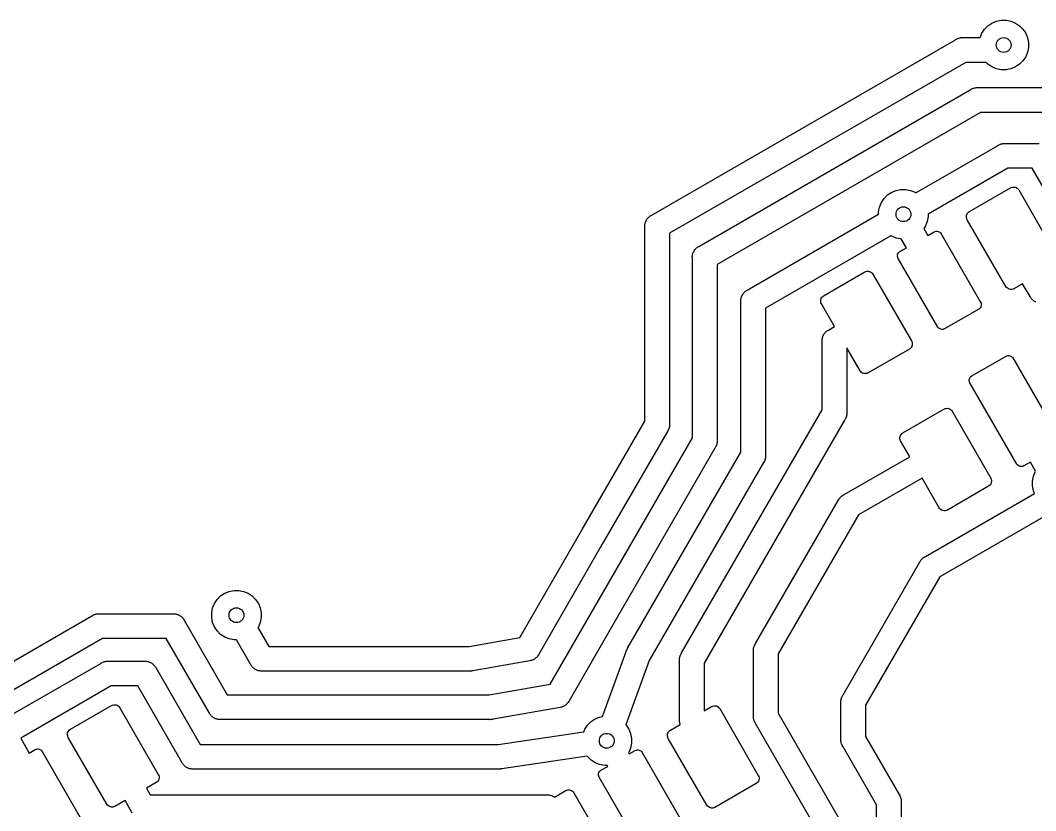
# Model space of a CAD drawing. Extents: x 3.79 to 7.56, y -4.78 to -3.57.
# Drawn here: x 5.6818 to 6.0855, y -4.2841 to -3.9697 of the extents above; entities that cross this region are included whole.
import ezdxf

# ---------------------------------------------------------------- set-up
doc = ezdxf.new("R2010")
doc.units = 0
doc.header["$MEASUREMENT"] = 0
doc.layers.add('BLACK', color=7, linetype='CONTINUOUS')

msp = doc.modelspace()

# ---------------------------------------------------------------- linework, layer by layer
at = {"layer": 'BLACK', "linetype": 'CONTINUOUS'}
for p, q in [((6.06519, -3.97325), (6.06656, -3.97188)), ((6.06656, -3.97188), (6.06817, -3.97081)), ((6.06817, -3.97081), (6.06996, -3.97006)), ((6.06996, -3.97006), (6.07187, -3.96969)), ((6.07187, -3.96969), (6.0738, -3.96969)), ((6.0738, -3.96969), (6.07571, -3.97006)), ((6.07571, -3.97006), (6.0775, -3.97081)), ((6.0775, -3.97081), (6.07911, -3.97188)), ((6.07911, -3.97188), (6.08048, -3.97325)), ((6.05403, -3.97719), (6.05417, -3.97711)), ((6.05417, -3.97711), (6.05424, -3.97708)), ((6.05424, -3.97708), (6.05453, -3.97693)), ((6.05453, -3.97693), (6.05468, -3.97688)), ((6.05468, -3.97688), (6.05483, -3.97681)), ((6.05483, -3.97681), (6.05514, -3.97674)), ((6.05514, -3.97674), (6.05545, -3.97665)), ((6.05545, -3.97665), (6.05562, -3.97663)), ((6.05562, -3.97663), (6.05577, -3.97659)), ((6.05577, -3.97659), (6.0561, -3.97658)), ((6.0561, -3.97658), (6.05618, -3.97657)), ((6.05618, -3.97657), (6.05634, -3.97657)), ((6.05634, -3.97657), (6.05674, -3.97656)), ((6.05674, -3.97656), (6.05682, -3.97657)), ((6.05682, -3.97657), (6.0634, -3.97657)), ((6.0634, -3.97657), (6.06411, -3.97487)), ((6.06411, -3.97487), (6.06519, -3.97325)), ((6.08048, -3.97325), (6.08156, -3.97487)), ((6.08156, -3.97487), (6.0823, -3.97666)), ((6.0823, -3.97666), (6.08268, -3.97856)), ((5.93265, -4.04727), (6.05361, -3.97744)), ((6.05361, -3.97744), (6.05367, -3.97738)), ((6.05367, -3.97738), (6.05403, -3.97719)), ((6.08268, -3.9805), (6.0823, -3.9824)), ((6.08268, -3.97856), (6.08268, -3.9805)), ((6.08156, -3.98419), (6.08048, -3.9858)), ((6.0823, -3.9824), (6.08156, -3.98419)), ((6.05774, -3.98642), (5.93996, -4.05442)), ((6.0658, -3.98642), (6.05774, -3.98642)), ((6.06656, -3.98717), (6.0658, -3.98642)), ((6.06817, -3.98825), (6.06656, -3.98717)), ((6.06996, -3.98899), (6.06817, -3.98825)), ((6.07187, -3.98937), (6.06996, -3.98899)), ((6.07571, -3.98899), (6.0738, -3.98937)), ((6.0775, -3.98825), (6.07571, -3.98899)), ((6.07911, -3.98717), (6.0775, -3.98825)), ((6.08048, -3.9858), (6.07911, -3.98717)), ((6.0738, -3.98937), (6.07187, -3.98937)), ((5.95155, -4.05962), (6.05943, -3.99733)), ((6.05943, -3.99733), (6.05949, -3.99728)), ((6.05949, -3.99728), (6.05985, -3.99709)), ((6.05985, -3.99709), (6.05999, -3.99701)), ((6.05999, -3.99701), (6.06006, -3.99697)), ((6.06006, -3.99697), (6.06035, -3.99682)), ((6.06035, -3.99682), (6.0605, -3.99677)), ((6.0605, -3.99677), (6.06065, -3.99671)), ((6.06065, -3.99671), (6.06097, -3.99663)), ((6.06097, -3.99663), (6.06128, -3.99654)), ((6.06128, -3.99654), (6.06144, -3.99652)), ((6.06144, -3.99652), (6.0616, -3.99649)), ((6.0616, -3.99649), (6.06192, -3.99647)), ((6.06192, -3.99647), (6.062, -3.99647)), ((6.062, -3.99647), (6.06216, -3.99647)), ((6.06216, -3.99647), (6.06256, -3.99645)), ((6.06256, -3.99645), (6.06264, -3.99647)), ((6.06264, -3.99647), (6.09343, -3.99647)), ((6.06356, -4.00631), (5.95886, -4.06676)), ((6.09067, -4.00631), (6.06356, -4.00631)), ((6.03789, -4.03828), (6.07031, -4.01956)), ((6.07031, -4.01956), (6.07038, -4.01951)), ((6.07038, -4.01951), (6.07073, -4.01932)), ((6.07073, -4.01932), (6.07087, -4.01924)), ((6.07087, -4.01924), (6.07094, -4.01921)), ((6.07094, -4.01921), (6.07123, -4.01905)), ((6.07123, -4.01905), (6.07139, -4.01901)), ((6.07139, -4.01901), (6.07153, -4.01894)), ((6.07153, -4.01894), (6.07185, -4.01887)), ((6.07185, -4.01887), (6.07216, -4.01877)), ((6.07216, -4.01877), (6.07232, -4.01876)), ((6.07232, -4.01876), (6.07248, -4.01872)), ((6.07248, -4.01872), (6.0728, -4.01871)), ((6.0728, -4.01871), (6.07288, -4.0187)), ((6.07288, -4.0187), (6.07304, -4.0187)), ((6.07304, -4.0187), (6.07345, -4.01869)), ((6.07345, -4.01869), (6.07353, -4.0187)), ((6.07353, -4.0187), (6.08693, -4.0187)), ((6.07444, -4.02854), (6.04279, -4.04682)), ((6.08417, -4.02854), (6.07444, -4.02854)), ((6.10316, -4.06145), (6.08417, -4.02854)), ((6.02828, -4.0381), (6.03008, -4.03735)), ((6.03008, -4.03735), (6.03198, -4.03698)), ((6.03198, -4.03698), (6.03392, -4.03698)), ((6.03392, -4.03698), (6.03582, -4.03735)), ((6.03582, -4.03735), (6.03761, -4.0381)), ((6.05918, -4.04577), (6.07555, -4.03632)), ((6.07555, -4.03632), (6.07597, -4.03613)), ((6.07597, -4.03613), (6.07642, -4.03602)), ((6.07642, -4.03602), (6.07689, -4.03601)), ((6.07689, -4.03601), (6.07734, -4.03608)), ((6.07734, -4.03608), (6.07778, -4.03624)), ((6.07778, -4.03624), (6.07817, -4.03649)), ((6.07817, -4.03649), (6.07851, -4.03681)), ((6.07851, -4.03681), (6.07878, -4.03718)), ((6.07878, -4.03718), (6.09413, -4.06378)), ((6.02422, -4.04216), (6.0253, -4.04054)), ((6.0253, -4.04054), (6.02667, -4.03917)), ((6.02667, -4.03917), (6.02828, -4.0381)), ((6.03761, -4.0381), (6.03789, -4.03828)), ((6.0231, -4.04585), (6.02348, -4.04395)), ((6.02348, -4.04395), (6.02422, -4.04216)), ((6.05881, -4.04604), (6.05918, -4.04577)), ((5.93038, -4.04999), (5.93047, -4.04968)), ((5.93047, -4.04968), (5.93055, -4.04954)), ((5.93055, -4.04954), (5.9306, -4.04939)), ((5.9306, -4.04939), (5.93078, -4.04911)), ((5.93078, -4.04911), (5.93093, -4.04883)), ((5.93093, -4.04883), (5.93103, -4.0487)), ((5.93103, -4.0487), (5.93112, -4.04856)), ((5.93112, -4.04856), (5.93134, -4.04833)), ((5.93134, -4.04833), (5.93154, -4.04808)), ((5.93154, -4.04808), (5.93167, -4.04798)), ((5.93167, -4.04798), (5.93178, -4.04786)), ((5.93178, -4.04786), (5.93204, -4.04767)), ((5.93204, -4.04767), (5.93229, -4.04746)), ((5.93229, -4.04746), (5.93265, -4.04727)), ((5.97084, -4.07699), (6.0231, -4.04682)), ((6.0231, -4.04682), (6.0231, -4.04585)), ((6.04241, -4.04969), (6.04167, -4.05148)), ((6.04279, -4.04779), (6.04241, -4.04969)), ((6.04279, -4.04682), (6.04279, -4.04779)), ((6.05801, -4.04766), (6.05808, -4.0472)), ((6.05802, -4.04812), (6.05801, -4.04766)), ((6.05813, -4.04857), (6.05802, -4.04812)), ((6.05808, -4.0472), (6.05825, -4.04677)), ((6.05832, -4.04899), (6.05813, -4.04857)), ((6.05825, -4.04677), (6.05849, -4.04637)), ((6.07367, -4.07559), (6.05832, -4.04899)), ((6.05849, -4.04637), (6.05881, -4.04604)), ((5.9301, -4.05125), (5.93016, -4.05093)), ((5.93012, -4.05166), (5.9301, -4.05125)), ((5.93012, -4.12909), (5.93012, -4.05166)), ((5.93016, -4.05093), (5.93019, -4.05061)), ((5.93019, -4.05061), (5.93024, -4.05045)), ((5.93024, -4.05045), (5.93026, -4.05029)), ((5.93026, -4.05029), (5.93038, -4.04999)), ((6.04167, -4.05148), (6.04101, -4.05247)), ((6.04101, -4.05247), (6.04265, -4.05531)), ((6.04265, -4.05531), (6.0452, -4.05384)), ((6.0452, -4.05384), (6.04556, -4.05368)), ((6.04556, -4.05368), (6.04593, -4.05359)), ((6.04593, -4.05359), (6.04632, -4.05358)), ((6.04632, -4.05358), (6.0467, -4.05364)), ((6.0467, -4.05364), (6.04706, -4.05378)), ((6.04706, -4.05378), (6.04739, -4.05398)), ((5.93996, -4.05442), (5.93996, -4.13001)), ((6.028, -4.05535), (5.97815, -4.08414)), ((6.02828, -4.05554), (6.028, -4.05535)), ((6.03008, -4.05628), (6.02828, -4.05554)), ((6.03198, -4.05666), (6.03008, -4.05628)), ((6.03206, -4.05666), (6.03198, -4.05666)), ((6.03412, -4.06023), (6.03206, -4.05666)), ((6.04739, -4.05398), (6.04767, -4.05424)), ((6.04767, -4.05424), (6.04789, -4.05456)), ((6.04789, -4.05456), (6.06364, -4.08183)), ((5.94937, -4.06203), (5.94944, -4.06188)), ((5.94944, -4.06188), (5.9495, -4.06173)), ((5.9495, -4.06173), (5.94967, -4.06146)), ((5.94967, -4.06146), (5.94983, -4.06117)), ((5.94983, -4.06117), (5.94993, -4.06105)), ((5.94993, -4.06105), (5.95001, -4.06091)), ((5.95001, -4.06091), (5.95024, -4.06067)), ((5.95024, -4.06067), (5.95044, -4.06042)), ((5.95044, -4.06042), (5.95057, -4.06032)), ((5.95057, -4.06032), (5.95068, -4.0602)), ((5.95068, -4.0602), (5.95094, -4.06001)), ((5.95094, -4.06001), (5.95119, -4.05981)), ((5.95119, -4.05981), (5.95155, -4.05962)), ((6.03099, -4.06222), (6.03125, -4.06194)), ((6.03125, -4.06194), (6.03157, -4.06171)), ((6.03157, -4.06171), (6.03412, -4.06023)), ((5.949, -4.06359), (5.94906, -4.06327)), ((5.94902, -4.064), (5.949, -4.06359)), ((5.94902, -4.13573), (5.94902, -4.064)), ((5.94906, -4.06327), (5.94909, -4.06295)), ((5.94909, -4.06295), (5.94913, -4.0628)), ((5.94913, -4.0628), (5.94916, -4.06264)), ((5.94916, -4.06264), (5.94927, -4.06234)), ((5.94927, -4.06234), (5.94937, -4.06203)), ((6.03059, -4.06329), (6.03065, -4.06291)), ((6.0306, -4.06367), (6.03059, -4.06329)), ((6.03069, -4.06405), (6.0306, -4.06367)), ((6.03065, -4.06291), (6.03079, -4.06255)), ((6.03085, -4.0644), (6.03069, -4.06405)), ((6.03079, -4.06255), (6.03099, -4.06222)), ((6.04659, -4.09168), (6.03085, -4.0644)), ((5.95886, -4.06676), (5.95886, -4.13664)), ((6.00122, -4.07923), (6.01759, -4.06978)), ((6.01759, -4.06978), (6.01801, -4.06959)), ((6.01801, -4.06959), (6.01846, -4.06949)), ((6.01846, -4.06949), (6.01892, -4.06947)), ((6.01892, -4.06947), (6.01938, -4.06955)), ((6.01938, -4.06955), (6.01981, -4.06971)), ((6.01981, -4.06971), (6.02021, -4.06995)), ((6.02021, -4.06995), (6.02054, -4.07027)), ((6.02054, -4.07027), (6.02081, -4.07065)), ((6.02081, -4.07065), (6.03617, -4.09724)), ((5.96931, -4.07829), (5.96953, -4.07805)), ((5.96953, -4.07805), (5.96973, -4.0778)), ((5.96973, -4.0778), (5.96986, -4.0777)), ((5.96986, -4.0777), (5.96997, -4.07758)), ((5.96997, -4.07758), (5.97023, -4.07739)), ((5.97023, -4.07739), (5.97048, -4.07718)), ((5.97048, -4.07718), (5.97084, -4.07699)), ((6.07394, -4.07596), (6.07367, -4.07559)), ((6.07428, -4.07628), (6.07394, -4.07596)), ((6.07467, -4.07653), (6.07428, -4.07628)), ((6.07511, -4.07669), (6.07467, -4.07653)), ((6.07557, -4.07676), (6.07511, -4.07669)), ((6.07603, -4.07675), (6.07557, -4.07676)), ((6.07648, -4.07664), (6.07603, -4.07675)), ((6.0769, -4.07645), (6.07648, -4.07664)), ((6.08033, -4.07447), (6.0769, -4.07645)), ((6.08329, -4.07961), (6.08033, -4.07447)), ((5.96829, -4.08097), (5.96835, -4.08065)), ((5.96831, -4.08138), (5.96829, -4.08097)), ((5.96831, -4.14149), (5.96831, -4.08138)), ((5.96835, -4.08065), (5.96838, -4.08033)), ((5.96838, -4.08033), (5.96843, -4.08018)), ((5.96843, -4.08018), (5.96845, -4.08002)), ((5.96845, -4.08002), (5.96857, -4.07971)), ((5.96857, -4.07971), (5.96866, -4.0794)), ((5.96866, -4.0794), (5.96874, -4.07926)), ((5.96874, -4.07926), (5.96879, -4.07911)), ((5.96879, -4.07911), (5.96896, -4.07883)), ((5.96896, -4.07883), (5.96912, -4.07855)), ((5.96912, -4.07855), (5.96922, -4.07842)), ((5.96922, -4.07842), (5.96931, -4.07829)), ((6.00005, -4.08112), (6.00012, -4.08067)), ((6.00006, -4.08159), (6.00005, -4.08112)), ((6.00017, -4.08204), (6.00006, -4.08159)), ((6.00012, -4.08067), (6.00028, -4.08023)), ((6.00036, -4.08246), (6.00017, -4.08204)), ((6.00028, -4.08023), (6.00053, -4.07984)), ((6.00053, -4.07984), (6.00085, -4.0795)), ((6.00085, -4.0795), (6.00122, -4.07923)), ((6.06364, -4.08183), (6.0638, -4.08219)), ((6.08348, -4.07996), (6.08329, -4.07961)), ((6.08369, -4.08021), (6.08348, -4.07996)), ((6.08388, -4.08047), (6.08369, -4.08021)), ((6.084, -4.08059), (6.08388, -4.08047)), ((6.0841, -4.08071), (6.084, -4.08059)), ((6.08435, -4.08092), (6.0841, -4.08071)), ((6.08459, -4.08114), (6.08435, -4.08092)), ((6.08472, -4.08122), (6.08459, -4.08114)), ((6.08485, -4.08133), (6.08472, -4.08122)), ((6.08513, -4.08148), (6.08485, -4.08133)), ((6.08541, -4.08165), (6.08513, -4.08148)), ((6.08556, -4.08171), (6.08541, -4.08165)), ((5.97815, -4.08414), (5.97815, -4.14241)), ((6.00556, -4.09147), (6.00036, -4.08246)), ((6.06292, -4.08452), (6.04928, -4.0924)), ((6.06324, -4.0843), (6.06292, -4.08452)), ((6.0635, -4.08402), (6.06324, -4.0843)), ((6.0637, -4.08369), (6.0635, -4.08402)), ((6.06384, -4.08333), (6.0637, -4.08369)), ((6.0638, -4.08219), (6.06389, -4.08256)), ((6.0639, -4.08295), (6.06384, -4.08333)), ((6.06389, -4.08256), (6.0639, -4.08295)), ((6.0015, -4.09431), (6.00159, -4.09417)), ((6.00159, -4.09417), (6.00181, -4.09394)), ((6.00181, -4.09394), (6.00202, -4.09369)), ((6.00202, -4.09369), (6.00214, -4.09358)), ((6.00214, -4.09358), (6.00225, -4.09347)), ((6.00225, -4.09347), (6.00251, -4.09328)), ((6.00251, -4.09328), (6.00276, -4.09307)), ((6.00276, -4.09307), (6.00312, -4.09288)), ((6.00312, -4.09288), (6.00556, -4.09147)), ((6.04682, -4.09199), (6.04659, -4.09168)), ((6.0471, -4.09225), (6.04682, -4.09199)), ((6.04743, -4.09246), (6.0471, -4.09225)), ((6.04779, -4.09259), (6.04743, -4.09246)), ((6.04817, -4.09266), (6.04779, -4.09259)), ((6.04856, -4.09264), (6.04817, -4.09266)), ((6.04893, -4.09256), (6.04856, -4.09264)), ((6.04928, -4.0924), (6.04893, -4.09256)), ((6.00058, -4.09686), (6.00063, -4.09654)), ((6.00059, -4.09726), (6.00058, -4.09686)), ((6.00059, -4.12458), (6.00059, -4.09726)), ((6.00063, -4.09654), (6.00066, -4.09622)), ((6.00066, -4.09622), (6.00071, -4.09606)), ((6.00071, -4.09606), (6.00074, -4.0959)), ((6.00074, -4.0959), (6.00085, -4.0956)), ((6.00085, -4.0956), (6.00094, -4.09529)), ((6.00094, -4.09529), (6.00102, -4.09515)), ((6.00102, -4.09515), (6.00108, -4.095)), ((6.00108, -4.095), (6.00125, -4.09472)), ((6.00125, -4.09472), (6.0014, -4.09444)), ((6.0014, -4.09444), (6.0015, -4.09431)), ((6.03617, -4.09724), (6.03636, -4.09766)), ((6.03636, -4.09766), (6.03646, -4.09811)), ((6.03646, -4.09811), (6.03648, -4.09858)), ((6.01048, -4.1), (6.01043, -4.10002)), ((6.01043, -4.10002), (6.01043, -4.12549)), ((6.01571, -4.10905), (6.01048, -4.1)), ((6.0353, -4.10047), (6.01894, -4.10992)), ((6.03568, -4.1002), (6.0353, -4.10047)), ((6.036, -4.09986), (6.03568, -4.1002)), ((6.03624, -4.09947), (6.036, -4.09986)), ((6.0364, -4.09903), (6.03624, -4.09947)), ((6.03648, -4.09858), (6.0364, -4.09903)), ((6.06011, -4.11115), (6.07375, -4.10328)), ((6.07375, -4.10328), (6.0741, -4.10312)), ((6.0741, -4.10312), (6.07448, -4.10303)), ((6.07448, -4.10303), (6.07486, -4.10302)), ((6.07486, -4.10302), (6.07524, -4.10308)), ((6.07524, -4.10308), (6.0756, -4.10322)), ((6.0756, -4.10322), (6.07593, -4.10342)), ((6.07593, -4.10342), (6.07621, -4.10368)), ((6.07621, -4.10368), (6.07644, -4.104)), ((6.07644, -4.104), (6.09514, -4.13639)), ((6.01598, -4.10943), (6.01571, -4.10905)), ((6.01632, -4.10975), (6.01598, -4.10943)), ((6.01671, -4.10999), (6.01632, -4.10975)), ((6.01715, -4.11015), (6.01671, -4.10999)), ((6.0176, -4.11023), (6.01715, -4.11015)), ((6.01807, -4.11021), (6.0176, -4.11023)), ((6.01852, -4.11011), (6.01807, -4.11021)), ((6.01894, -4.10992), (6.01852, -4.11011)), ((6.05913, -4.11273), (6.05919, -4.11235)), ((6.05914, -4.11311), (6.05913, -4.11273)), ((6.05923, -4.11349), (6.05914, -4.11311)), ((6.05919, -4.11235), (6.05933, -4.11198)), ((6.05939, -4.11384), (6.05923, -4.11349)), ((6.05933, -4.11198), (6.05953, -4.11166)), ((6.07809, -4.14623), (6.05939, -4.11384)), ((6.05953, -4.11166), (6.0598, -4.11137)), ((6.0598, -4.11137), (6.06011, -4.11115)), ((5.94476, -4.22128), (6.00059, -4.12458)), ((6.01041, -4.12654), (6.01038, -4.1267)), ((6.01043, -4.12622), (6.01041, -4.12654)), ((6.01043, -4.12549), (6.01045, -4.12557)), ((6.01045, -4.12557), (6.01043, -4.12598)), ((6.01043, -4.12598), (6.01043, -4.12614)), ((6.01043, -4.12614), (6.01043, -4.12622)), ((6.03272, -4.13378), (6.04908, -4.12433)), ((6.04908, -4.12433), (6.04951, -4.12414)), ((6.04951, -4.12414), (6.04996, -4.12404)), ((6.04996, -4.12404), (6.05042, -4.12402)), ((6.05042, -4.12402), (6.05088, -4.1241)), ((6.05088, -4.1241), (6.05131, -4.12426)), ((6.05131, -4.12426), (6.0517, -4.12451)), ((6.0517, -4.12451), (6.05204, -4.12482)), ((6.05204, -4.12482), (6.05231, -4.1252)), ((6.05231, -4.1252), (6.06766, -4.15179)), ((5.90521, -4.17223), (5.93012, -4.12909)), ((5.93996, -4.13001), (5.93997, -4.13009)), ((5.93997, -4.13009), (5.93996, -4.13049)), ((5.93996, -4.13049), (5.93996, -4.13065)), ((6.00957, -4.12871), (5.95374, -4.22541)), ((6.00962, -4.12865), (6.00957, -4.12871)), ((6.00981, -4.12829), (6.00962, -4.12865)), ((6.00989, -4.12815), (6.00981, -4.12829)), ((6.00993, -4.12808), (6.00989, -4.12815)), ((6.01008, -4.12779), (6.00993, -4.12808)), ((6.01013, -4.12764), (6.01008, -4.12779)), ((6.01019, -4.12749), (6.01013, -4.12764)), ((6.01027, -4.12717), (6.01019, -4.12749)), ((6.01036, -4.12686), (6.01027, -4.12717)), ((6.01038, -4.1267), (6.01036, -4.12686)), ((5.9391, -4.13322), (5.91374, -4.17715)), ((5.93915, -4.13316), (5.9391, -4.13322)), ((5.93934, -4.1328), (5.93915, -4.13316)), ((5.93942, -4.13266), (5.93934, -4.1328)), ((5.93946, -4.13259), (5.93942, -4.13266)), ((5.93961, -4.1323), (5.93946, -4.13259)), ((5.93966, -4.13215), (5.93961, -4.1323)), ((5.93972, -4.132), (5.93966, -4.13215)), ((5.9398, -4.13168), (5.93972, -4.132)), ((5.93989, -4.13137), (5.9398, -4.13168)), ((5.93991, -4.13121), (5.93989, -4.13137)), ((5.93994, -4.13105), (5.93991, -4.13121)), ((5.93995, -4.13073), (5.93994, -4.13105)), ((5.93996, -4.13065), (5.93995, -4.13073)), ((6.03178, -4.13478), (6.03202, -4.13439)), ((6.03202, -4.13439), (6.03234, -4.13405)), ((6.03234, -4.13405), (6.03272, -4.13378)), ((5.90531, -4.21143), (5.94902, -4.13573)), ((5.95862, -4.13864), (5.95855, -4.13879)), ((5.95869, -4.13832), (5.95862, -4.13864)), ((5.95879, -4.13801), (5.95869, -4.13832)), ((5.9588, -4.13785), (5.95879, -4.13801)), ((5.95884, -4.13769), (5.9588, -4.13785)), ((5.95885, -4.13737), (5.95884, -4.13769)), ((5.95886, -4.13729), (5.95885, -4.13737)), ((5.95886, -4.13664), (5.95887, -4.13672)), ((5.95887, -4.13672), (5.95886, -4.13713)), ((5.95886, -4.13713), (5.95886, -4.13729)), ((6.03154, -4.13568), (6.03162, -4.13522)), ((6.03156, -4.13614), (6.03154, -4.13568)), ((6.03166, -4.13659), (6.03156, -4.13614)), ((6.03162, -4.13522), (6.03178, -4.13478)), ((6.03185, -4.13701), (6.03166, -4.13659)), ((6.03547, -4.14327), (6.03185, -4.13701)), ((5.958, -4.13986), (5.91379, -4.21642)), ((5.92328, -4.21948), (5.96831, -4.14149)), ((5.95805, -4.1398), (5.958, -4.13986)), ((5.95824, -4.13944), (5.95805, -4.1398)), ((5.95832, -4.1393), (5.95824, -4.13944)), ((5.95835, -4.13923), (5.95832, -4.1393)), ((5.95851, -4.13894), (5.95835, -4.13923)), ((5.95855, -4.13879), (5.95851, -4.13894)), ((5.97815, -4.14241), (5.97816, -4.14249)), ((5.97816, -4.14249), (5.97815, -4.14289)), ((5.97729, -4.14562), (5.93187, -4.22428)), ((5.97734, -4.14556), (5.97729, -4.14562)), ((5.97753, -4.1452), (5.97734, -4.14556)), ((5.97761, -4.14506), (5.97753, -4.1452)), ((5.97764, -4.14499), (5.97761, -4.14506)), ((5.9778, -4.1447), (5.97764, -4.14499)), ((5.97784, -4.14455), (5.9778, -4.1447)), ((5.97791, -4.1444), (5.97784, -4.14455)), ((5.97798, -4.14409), (5.97791, -4.1444)), ((5.97808, -4.14378), (5.97798, -4.14409)), ((5.97809, -4.14362), (5.97808, -4.14378)), ((5.97813, -4.14346), (5.97809, -4.14362)), ((5.97814, -4.14313), (5.97813, -4.14346)), ((5.97815, -4.14305), (5.97814, -4.14313)), ((5.97815, -4.14289), (5.97815, -4.14305)), ((6.00934, -4.15836), (6.03547, -4.14327)), ((6.07832, -4.14654), (6.07809, -4.14623)), ((6.0786, -4.14681), (6.07832, -4.14654)), ((6.08342, -4.14542), (6.08078, -4.14695)), ((6.08553, -4.14903), (6.08342, -4.14542)), ((6.07892, -4.14701), (6.0786, -4.14681)), ((6.07929, -4.14715), (6.07892, -4.14701)), ((6.07967, -4.14721), (6.07929, -4.14715)), ((6.08005, -4.1472), (6.07967, -4.14721)), ((6.08043, -4.14711), (6.08005, -4.1472)), ((6.08078, -4.14695), (6.08043, -4.14711)), ((6.08463, -4.15107), (6.08537, -4.14927)), ((6.08537, -4.14927), (6.08553, -4.14903)), ((6.04039, -4.1518), (6.01506, -4.16642)), ((6.04721, -4.16361), (6.04039, -4.1518)), ((6.06718, -4.15475), (6.0668, -4.15502)), ((6.06749, -4.15441), (6.06718, -4.15475)), ((6.06774, -4.15402), (6.06749, -4.15441)), ((6.06766, -4.15179), (6.06786, -4.15222)), ((6.0679, -4.15359), (6.06774, -4.15402)), ((6.06786, -4.15222), (6.06796, -4.15267)), ((6.06798, -4.15313), (6.0679, -4.15359)), ((6.06796, -4.15267), (6.06798, -4.15313)), ((6.08425, -4.15297), (6.08463, -4.15107)), ((6.08425, -4.15491), (6.08425, -4.15297)), ((6.00844, -4.1589), (6.00872, -4.15873)), ((6.00872, -4.15873), (6.00878, -4.15868)), ((6.00878, -4.15868), (6.00892, -4.1586)), ((6.00892, -4.1586), (6.00927, -4.15839)), ((6.00927, -4.15839), (6.00934, -4.15836)), ((6.04171, -4.18296), (6.08509, -4.15791)), ((6.0668, -4.15502), (6.05043, -4.16447)), ((6.08463, -4.15681), (6.08425, -4.15491)), ((6.08509, -4.15791), (6.08463, -4.15681)), ((5.97417, -4.21755), (6.00699, -4.16071)), ((6.00699, -4.16071), (6.00702, -4.16063)), ((6.00702, -4.16063), (6.00723, -4.16029)), ((6.00723, -4.16029), (6.00731, -4.16015)), ((6.00731, -4.16015), (6.00736, -4.16009)), ((6.00736, -4.16009), (6.00753, -4.15981)), ((6.00753, -4.15981), (6.00764, -4.15969)), ((6.00764, -4.15969), (6.00773, -4.15956)), ((6.00773, -4.15956), (6.00797, -4.15934)), ((6.00797, -4.15934), (6.00819, -4.1591)), ((6.00819, -4.1591), (6.00832, -4.15901)), ((6.00832, -4.15901), (6.00844, -4.1589)), ((6.01506, -4.16642), (5.98315, -4.22168)), ((6.04748, -4.16398), (6.04721, -4.16361)), ((6.08948, -4.16674), (6.04742, -4.19102)), ((6.04782, -4.1643), (6.04748, -4.16398)), ((6.04821, -4.16454), (6.04782, -4.1643)), ((6.04864, -4.16471), (6.04821, -4.16454)), ((6.0491, -4.16478), (6.04864, -4.16471)), ((6.04956, -4.16477), (6.0491, -4.16478)), ((6.05001, -4.16466), (6.04956, -4.16477)), ((6.05043, -4.16447), (6.05001, -4.16466)), ((5.88044, -4.21513), (5.90521, -4.17223)), ((5.90521, -4.17223), (5.90521, -4.17223)), ((5.91374, -4.17715), (5.88783, -4.22202)), ((5.91374, -4.17715), (5.91374, -4.17715)), ((6.04129, -4.1832), (6.04163, -4.18299)), ((6.04163, -4.18299), (6.04171, -4.18296)), ((6.00894, -4.23799), (6.03936, -4.18531)), ((6.03936, -4.18531), (6.03939, -4.18523)), ((6.03939, -4.18523), (6.0396, -4.18489)), ((6.0396, -4.18489), (6.03968, -4.18475)), ((6.03968, -4.18475), (6.03973, -4.18469)), ((6.03973, -4.18469), (6.0399, -4.18441)), ((6.0399, -4.18441), (6.04001, -4.18429)), ((6.04001, -4.18429), (6.0401, -4.18416)), ((6.0401, -4.18416), (6.04034, -4.18394)), ((6.04034, -4.18394), (6.04056, -4.1837)), ((6.04056, -4.1837), (6.04069, -4.18361)), ((6.04069, -4.18361), (6.04081, -4.1835)), ((6.04081, -4.1835), (6.04109, -4.18333)), ((6.04109, -4.18333), (6.04115, -4.18328)), ((6.04115, -4.18328), (6.04129, -4.1832)), ((6.04742, -4.19102), (6.01793, -4.24212)), ((5.76007, -4.20002), (5.76144, -4.19865)), ((5.76144, -4.19865), (5.76305, -4.19758)), ((5.76305, -4.19758), (5.76485, -4.19683)), ((5.76485, -4.19683), (5.76675, -4.19646)), ((5.76675, -4.19646), (5.76869, -4.19646)), ((5.76869, -4.19646), (5.77059, -4.19683)), ((5.77059, -4.19683), (5.77238, -4.19758)), ((5.77238, -4.19758), (5.77399, -4.19865)), ((5.77399, -4.19865), (5.77536, -4.20002)), ((5.75825, -4.20343), (5.75899, -4.20164)), ((5.75899, -4.20164), (5.76007, -4.20002)), ((5.77536, -4.20002), (5.77644, -4.20164)), ((5.77644, -4.20164), (5.77718, -4.20343)), ((5.59525, -4.27298), (5.71027, -4.20657)), ((5.71027, -4.20657), (5.71033, -4.20652)), ((5.71033, -4.20652), (5.71069, -4.20633)), ((5.71069, -4.20633), (5.71083, -4.20625)), ((5.71083, -4.20625), (5.7109, -4.20621)), ((5.7109, -4.20621), (5.71118, -4.20606)), ((5.71118, -4.20606), (5.71134, -4.20601)), ((5.71134, -4.20601), (5.71149, -4.20595)), ((5.71149, -4.20595), (5.7118, -4.20587)), ((5.7118, -4.20587), (5.71211, -4.20578)), ((5.71211, -4.20578), (5.71227, -4.20576)), ((5.71227, -4.20576), (5.71243, -4.20573)), ((5.71243, -4.20573), (5.71275, -4.20572)), ((5.71275, -4.20572), (5.71284, -4.20571)), ((5.71284, -4.20571), (5.713, -4.20571)), ((5.713, -4.20571), (5.7134, -4.2057)), ((5.7134, -4.2057), (5.71348, -4.20571)), ((5.71348, -4.20571), (5.74253, -4.20571)), ((5.74253, -4.20571), (5.74294, -4.2057)), ((5.74294, -4.2057), (5.74325, -4.20575)), ((5.74325, -4.20575), (5.74358, -4.20578)), ((5.74358, -4.20578), (5.74373, -4.20583)), ((5.74373, -4.20583), (5.74389, -4.20585)), ((5.74389, -4.20585), (5.74419, -4.20597)), ((5.74419, -4.20597), (5.7445, -4.20606)), ((5.7445, -4.20606), (5.74465, -4.20614)), ((5.74465, -4.20614), (5.7448, -4.20619)), ((5.7448, -4.20619), (5.74507, -4.20637)), ((5.74507, -4.20637), (5.74536, -4.20652)), ((5.74536, -4.20652), (5.74548, -4.20662)), ((5.74548, -4.20662), (5.74562, -4.20671)), ((5.74562, -4.20671), (5.74586, -4.20693)), ((5.74586, -4.20693), (5.74611, -4.20713)), ((5.74611, -4.20713), (5.74621, -4.20726)), ((5.74621, -4.20726), (5.74633, -4.20737)), ((5.75787, -4.20533), (5.75825, -4.20343)), ((5.75787, -4.20727), (5.75787, -4.20533)), ((5.75825, -4.20917), (5.75787, -4.20727)), ((5.77718, -4.20343), (5.77756, -4.20533)), ((5.77756, -4.20727), (5.77718, -4.20917)), ((5.77756, -4.20533), (5.77756, -4.20727)), ((5.74633, -4.20737), (5.74652, -4.20763)), ((5.74652, -4.20763), (5.74672, -4.20788)), ((5.74672, -4.20788), (5.74691, -4.20824)), ((5.74691, -4.20824), (5.76409, -4.23799)), ((5.75899, -4.21096), (5.75825, -4.20917)), ((5.76007, -4.21257), (5.75899, -4.21096)), ((5.77644, -4.21096), (5.77625, -4.21124)), ((5.77625, -4.21124), (5.78056, -4.2187)), ((5.77718, -4.20917), (5.77644, -4.21096)), ((5.76144, -4.21394), (5.76007, -4.21257)), ((5.76305, -4.21502), (5.76144, -4.21394)), ((5.76485, -4.21576), (5.76305, -4.21502)), ((5.8602, -4.2187), (5.88044, -4.21513)), ((5.89244, -4.23372), (5.90531, -4.21143)), ((5.90531, -4.21143), (5.90531, -4.21143)), ((5.7144, -4.21555), (5.60256, -4.28012)), ((5.73977, -4.21555), (5.7144, -4.21555)), ((5.75695, -4.24531), (5.73977, -4.21555)), ((5.76675, -4.21614), (5.76485, -4.21576)), ((5.76772, -4.21614), (5.76675, -4.21614)), ((5.77342, -4.22601), (5.76772, -4.21614)), ((5.78056, -4.2187), (5.8602, -4.2187)), ((5.91379, -4.21642), (5.89983, -4.2406)), ((5.97337, -4.21956), (5.97338, -4.21939)), ((5.97338, -4.21939), (5.97348, -4.21908)), ((5.97348, -4.21908), (5.97355, -4.21877)), ((5.97355, -4.21877), (5.97362, -4.21862)), ((5.97362, -4.21862), (5.97366, -4.21847)), ((5.97366, -4.21847), (5.97382, -4.21818)), ((5.97382, -4.21818), (5.97385, -4.21811)), ((5.97385, -4.21811), (5.97393, -4.21797)), ((5.97393, -4.21797), (5.97412, -4.21761)), ((5.97412, -4.21761), (5.97417, -4.21755)), ((5.88676, -4.22332), (5.88657, -4.2235)), ((5.88698, -4.22315), (5.88676, -4.22332)), ((5.88712, -4.22299), (5.88698, -4.22315)), ((5.88727, -4.22284), (5.88712, -4.22299)), ((5.88743, -4.22262), (5.88727, -4.22284)), ((5.88761, -4.22242), (5.88743, -4.22262)), ((5.88783, -4.22202), (5.88761, -4.22242)), ((5.91329, -4.24658), (5.92267, -4.22079)), ((5.92267, -4.22079), (5.92271, -4.2206)), ((5.92271, -4.2206), (5.92284, -4.22033)), ((5.92284, -4.22033), (5.92286, -4.22028)), ((5.92286, -4.22028), (5.92294, -4.22011)), ((5.92294, -4.22011), (5.92301, -4.21994)), ((5.92301, -4.21994), (5.92304, -4.2199)), ((5.92304, -4.2199), (5.92317, -4.21963)), ((5.92317, -4.21963), (5.92328, -4.21948)), ((5.94391, -4.22377), (5.94392, -4.22345)), ((5.94392, -4.22345), (5.94395, -4.22329)), ((5.94395, -4.22329), (5.94397, -4.22313)), ((5.94397, -4.22313), (5.94406, -4.22282)), ((5.94406, -4.22282), (5.94414, -4.2225)), ((5.94414, -4.2225), (5.9442, -4.22236)), ((5.9442, -4.22236), (5.94425, -4.2222)), ((5.94425, -4.2222), (5.9444, -4.22192)), ((5.9444, -4.22192), (5.94444, -4.22184)), ((5.94444, -4.22184), (5.94452, -4.2217)), ((5.94452, -4.2217), (5.94471, -4.22135)), ((5.94471, -4.22135), (5.94476, -4.22128)), ((5.9733, -4.22068), (5.97331, -4.22028)), ((5.97331, -4.22076), (5.9733, -4.22068)), ((5.97331, -4.22012), (5.97332, -4.22004)), ((5.97331, -4.22028), (5.97331, -4.22012)), ((5.97331, -4.24616), (5.97331, -4.22076)), ((5.97332, -4.22004), (5.97333, -4.21971)), ((5.97333, -4.21971), (5.97337, -4.21956)), ((5.98315, -4.22168), (5.98315, -4.24524)), ((5.67408, -4.24836), (5.71373, -4.22547)), ((5.71373, -4.22547), (5.71379, -4.22542)), ((5.71379, -4.22542), (5.71414, -4.22523)), ((5.71414, -4.22523), (5.71428, -4.22514)), ((5.71428, -4.22514), (5.71436, -4.22511)), ((5.71436, -4.22511), (5.71464, -4.22496)), ((5.71464, -4.22496), (5.7148, -4.22491)), ((5.7148, -4.22491), (5.71495, -4.22484)), ((5.71495, -4.22484), (5.71526, -4.22477)), ((5.71526, -4.22477), (5.71557, -4.22468)), ((5.71557, -4.22468), (5.71573, -4.22466)), ((5.71573, -4.22466), (5.71589, -4.22462)), ((5.71589, -4.22462), (5.71621, -4.22461)), ((5.71621, -4.22461), (5.71629, -4.22461)), ((5.71629, -4.22461), (5.71646, -4.22461)), ((5.71646, -4.22461), (5.71686, -4.22459)), ((5.71686, -4.22459), (5.71694, -4.22461)), ((5.71694, -4.22461), (5.73122, -4.22461)), ((5.73122, -4.22461), (5.73162, -4.22459)), ((5.73162, -4.22459), (5.73194, -4.22465)), ((5.73194, -4.22465), (5.73226, -4.22468)), ((5.73226, -4.22468), (5.73242, -4.22472)), ((5.73242, -4.22472), (5.73258, -4.22475)), ((5.73258, -4.22475), (5.73288, -4.22486)), ((5.73288, -4.22486), (5.73319, -4.22496)), ((5.73319, -4.22496), (5.73334, -4.22504)), ((5.73334, -4.22504), (5.73349, -4.22509)), ((5.73349, -4.22509), (5.73376, -4.22526)), ((5.73376, -4.22526), (5.73405, -4.22542)), ((5.73405, -4.22542), (5.73417, -4.22552)), ((5.73417, -4.22552), (5.73431, -4.2256)), ((5.73431, -4.2256), (5.73455, -4.22583)), ((5.73455, -4.22583), (5.7348, -4.22603)), ((5.7348, -4.22603), (5.7349, -4.22616)), ((5.7349, -4.22616), (5.73502, -4.22627)), ((5.73502, -4.22627), (5.73521, -4.22653)), ((5.73521, -4.22653), (5.73541, -4.22678)), ((5.73541, -4.22678), (5.7356, -4.22714)), ((5.7356, -4.22714), (5.75324, -4.25768)), ((5.77361, -4.22637), (5.77342, -4.22601)), ((5.77381, -4.22662), (5.77361, -4.22637)), ((5.774, -4.22688), (5.77381, -4.22662)), ((5.77412, -4.22699), (5.774, -4.22688)), ((5.77422, -4.22712), (5.77412, -4.22699)), ((5.77447, -4.22732), (5.77422, -4.22712)), ((5.77471, -4.22755), (5.77447, -4.22732)), ((5.88439, -4.22443), (5.86178, -4.22842)), ((5.88484, -4.22436), (5.88439, -4.22443)), ((5.88509, -4.22426), (5.88484, -4.22436)), ((5.88535, -4.22419), (5.88509, -4.22426)), ((5.88554, -4.22409), (5.88535, -4.22419)), ((5.88574, -4.22401), (5.88554, -4.22409)), ((5.88597, -4.22387), (5.88574, -4.22401)), ((5.88621, -4.22375), (5.88597, -4.22387)), ((5.88638, -4.22362), (5.88621, -4.22375)), ((5.88657, -4.2235), (5.88638, -4.22362)), ((5.93187, -4.22428), (5.92254, -4.24991)), ((5.94388, -4.22442), (5.9439, -4.22401)), ((5.9439, -4.2245), (5.94388, -4.22442)), ((5.9439, -4.22385), (5.94391, -4.22377)), ((5.9439, -4.22401), (5.9439, -4.22385)), ((5.9439, -4.24754), (5.9439, -4.2245)), ((5.95374, -4.22541), (5.95374, -4.2443)), ((5.77485, -4.22763), (5.77471, -4.22755)), ((5.77497, -4.22773), (5.77485, -4.22763)), ((5.77526, -4.22789), (5.77497, -4.22773)), ((5.77553, -4.22806), (5.77526, -4.22789)), ((5.77568, -4.22811), (5.77553, -4.22806)), ((5.77583, -4.22819), (5.77568, -4.22811)), ((5.77614, -4.22828), (5.77583, -4.22819)), ((5.77644, -4.2284), (5.77614, -4.22828)), ((5.7766, -4.22842), (5.77644, -4.2284)), ((5.77675, -4.22847), (5.7766, -4.22842)), ((5.77708, -4.2285), (5.77675, -4.22847)), ((5.77739, -4.22856), (5.77708, -4.2285)), ((5.7778, -4.22854), (5.77739, -4.22856)), ((5.86033, -4.22854), (5.7778, -4.22854)), ((5.86052, -4.22857), (5.86033, -4.22854)), ((5.86082, -4.22854), (5.86052, -4.22857)), ((5.86087, -4.22854), (5.86082, -4.22854)), ((5.86106, -4.22852), (5.86087, -4.22854)), ((5.86125, -4.22851), (5.86106, -4.22852)), ((5.8613, -4.2285), (5.86125, -4.22851)), ((5.86159, -4.22847), (5.8613, -4.2285)), ((5.86178, -4.22842), (5.86159, -4.22847)), ((5.71785, -4.23445), (5.68198, -4.25516)), ((5.72846, -4.23445), (5.71785, -4.23445)), ((5.74609, -4.26499), (5.72846, -4.23445)), ((5.86819, -4.23799), (5.89244, -4.23372)), ((5.76409, -4.23799), (5.86819, -4.23799)), ((6.00815, -4.23983), (6.00825, -4.23952)), ((6.00825, -4.23952), (6.00832, -4.23921)), ((6.00832, -4.23921), (6.00839, -4.23906)), ((6.00839, -4.23906), (6.00844, -4.2389)), ((6.00844, -4.2389), (6.00859, -4.23862)), ((6.00859, -4.23862), (6.00862, -4.23855)), ((6.00862, -4.23855), (6.0087, -4.23841)), ((6.0087, -4.23841), (6.00889, -4.23805)), ((6.00889, -4.23805), (6.00894, -4.23799)), ((5.7017, -4.25167), (5.71807, -4.24222)), ((5.71807, -4.24222), (5.71849, -4.24203)), ((5.71849, -4.24203), (5.71894, -4.24193)), ((5.71894, -4.24193), (5.71941, -4.24191)), ((5.71941, -4.24191), (5.71986, -4.24199)), ((5.71986, -4.24199), (5.7203, -4.24215)), ((5.7203, -4.24215), (5.72069, -4.24239)), ((5.72069, -4.24239), (5.72103, -4.24271)), ((5.72103, -4.24271), (5.7213, -4.24309)), ((5.7213, -4.24309), (5.73665, -4.26968)), ((5.89639, -4.24301), (5.86976, -4.24771)), ((5.89684, -4.24294), (5.89639, -4.24301)), ((5.89709, -4.24284), (5.89684, -4.24294)), ((5.89735, -4.24277), (5.89709, -4.24284)), ((5.89754, -4.24267), (5.89735, -4.24277)), ((5.89775, -4.2426), (5.89754, -4.24267)), ((5.89797, -4.24246), (5.89775, -4.2426)), ((5.89822, -4.24233), (5.89797, -4.24246)), ((5.89839, -4.2422), (5.89822, -4.24233)), ((5.89857, -4.24209), (5.89839, -4.2422)), ((5.89877, -4.2419), (5.89857, -4.24209)), ((5.89898, -4.24174), (5.89877, -4.2419)), ((5.89912, -4.24157), (5.89898, -4.24174)), ((5.89928, -4.24142), (5.89912, -4.24157)), ((5.89943, -4.2412), (5.89928, -4.24142)), ((5.89961, -4.241), (5.89943, -4.2412)), ((5.89983, -4.2406), (5.89961, -4.241)), ((5.95374, -4.2443), (5.95665, -4.24262)), ((5.95665, -4.24262), (5.95707, -4.24243)), ((5.95707, -4.24243), (5.95753, -4.24232)), ((5.95753, -4.24232), (5.95799, -4.24231)), ((5.95799, -4.24231), (5.95844, -4.24238)), ((5.95844, -4.24238), (5.95888, -4.24254)), ((5.95888, -4.24254), (5.95927, -4.24279)), ((5.95927, -4.24279), (5.95961, -4.24311)), ((5.95961, -4.24311), (5.95988, -4.24348)), ((5.95988, -4.24348), (5.97523, -4.27008)), ((6.00807, -4.24112), (6.00808, -4.24072)), ((6.00808, -4.2412), (6.00807, -4.24112)), ((6.00808, -4.24056), (6.00809, -4.24048)), ((6.00808, -4.24072), (6.00808, -4.24056)), ((6.00808, -4.25549), (6.00808, -4.2412)), ((6.00809, -4.24048), (6.0081, -4.24015)), ((6.0081, -4.24015), (6.00814, -4.23999)), ((6.00814, -4.23999), (6.00815, -4.23983)), ((6.01793, -4.24212), (6.01793, -4.25457)), ((5.75714, -4.24566), (5.75695, -4.24531)), ((5.75734, -4.24591), (5.75714, -4.24566)), ((5.75753, -4.24617), (5.75734, -4.24591)), ((5.75765, -4.24628), (5.75753, -4.24617)), ((5.75775, -4.24641), (5.75765, -4.24628)), ((5.758, -4.24662), (5.75775, -4.24641)), ((5.75824, -4.24684), (5.758, -4.24662)), ((5.75838, -4.24692), (5.75824, -4.24684)), ((5.7585, -4.24703), (5.75838, -4.24692)), ((5.75879, -4.24718), (5.7585, -4.24703)), ((5.75906, -4.24735), (5.75879, -4.24718)), ((5.75922, -4.24741), (5.75906, -4.24735)), ((5.75936, -4.24748), (5.75922, -4.24741)), ((5.75967, -4.24758), (5.75936, -4.24748)), ((5.75997, -4.24769), (5.75967, -4.24758)), ((5.76013, -4.24772), (5.75997, -4.24769)), ((5.86976, -4.24771), (5.86958, -4.24776)), ((5.90871, -4.24863), (5.91032, -4.24755)), ((5.91032, -4.24755), (5.91211, -4.24681)), ((5.91211, -4.24681), (5.91329, -4.24658)), ((5.94388, -4.24762), (5.9439, -4.24754)), ((5.9439, -4.24803), (5.94388, -4.24762)), ((5.9733, -4.24624), (5.97331, -4.24616)), ((5.97331, -4.24664), (5.9733, -4.24624)), ((5.97331, -4.2468), (5.97331, -4.24664)), ((5.97332, -4.24688), (5.97331, -4.2468)), ((5.97333, -4.2472), (5.97332, -4.24688)), ((5.97337, -4.24736), (5.97333, -4.2472)), ((5.97338, -4.24752), (5.97337, -4.24736)), ((5.97348, -4.24783), (5.97338, -4.24752)), ((5.98315, -4.24524), (6.00997, -4.29168)), ((5.70133, -4.25194), (5.7017, -4.25167)), ((5.76029, -4.24776), (5.76013, -4.24772)), ((5.76061, -4.2478), (5.76029, -4.24776)), ((5.76093, -4.24785), (5.76061, -4.2478)), ((5.76133, -4.24783), (5.76093, -4.24785)), ((5.86832, -4.24783), (5.76133, -4.24783)), ((5.86851, -4.24786), (5.86832, -4.24783)), ((5.86881, -4.24783), (5.86851, -4.24786)), ((5.86886, -4.24783), (5.86881, -4.24783)), ((5.86905, -4.24782), (5.86886, -4.24783)), ((5.86923, -4.2478), (5.86905, -4.24782)), ((5.86929, -4.24779), (5.86923, -4.2478)), ((5.86958, -4.24776), (5.86929, -4.24779)), ((5.90583, -4.25265), (5.90626, -4.25161)), ((5.90626, -4.25161), (5.90734, -4.25)), ((5.90734, -4.25), (5.90871, -4.24863)), ((5.92254, -4.24991), (5.92263, -4.25)), ((5.92263, -4.25), (5.92371, -4.25161)), ((5.92371, -4.25161), (5.92445, -4.2534)), ((5.94029, -4.25207), (5.94423, -4.24979)), ((5.9439, -4.24819), (5.9439, -4.24803)), ((5.94391, -4.24827), (5.9439, -4.24819)), ((5.94392, -4.24859), (5.94391, -4.24827)), ((5.94395, -4.24875), (5.94392, -4.24859)), ((5.94397, -4.24891), (5.94395, -4.24875)), ((5.94406, -4.24922), (5.94397, -4.24891)), ((5.94414, -4.24954), (5.94406, -4.24922)), ((5.9442, -4.24968), (5.94414, -4.24954)), ((5.94423, -4.24979), (5.9442, -4.24968)), ((5.97355, -4.24815), (5.97348, -4.24783)), ((5.97362, -4.2483), (5.97355, -4.24815)), ((5.97366, -4.24845), (5.97362, -4.2483)), ((5.97382, -4.24874), (5.97366, -4.24845)), ((5.97385, -4.24881), (5.97382, -4.24874)), ((5.97393, -4.24895), (5.97385, -4.24881)), ((5.97412, -4.24931), (5.97393, -4.24895)), ((5.97417, -4.24937), (5.97412, -4.24931)), ((6.00098, -4.29581), (5.97417, -4.24937)), ((5.68198, -4.25516), (5.68533, -4.26112)), ((5.70053, -4.25356), (5.7006, -4.25311)), ((5.70054, -4.25403), (5.70053, -4.25356)), ((5.70065, -4.25448), (5.70054, -4.25403)), ((5.7006, -4.25311), (5.70077, -4.25267)), ((5.70084, -4.2549), (5.70065, -4.25448)), ((5.70077, -4.25267), (5.70101, -4.25228)), ((5.71619, -4.28149), (5.70084, -4.2549)), ((5.70101, -4.25228), (5.70133, -4.25194)), ((5.87181, -4.25768), (5.90583, -4.25265)), ((5.92445, -4.2534), (5.92483, -4.25531)), ((5.92483, -4.25531), (5.92483, -4.25724)), ((5.93911, -4.25396), (5.93919, -4.2535)), ((5.93913, -4.25442), (5.93911, -4.25396)), ((5.93923, -4.25487), (5.93913, -4.25442)), ((5.93919, -4.2535), (5.93935, -4.25307)), ((5.93942, -4.25529), (5.93923, -4.25487)), ((5.93935, -4.25307), (5.93959, -4.25267)), ((5.95478, -4.28189), (5.93942, -4.25529)), ((5.93959, -4.25267), (5.93991, -4.25234)), ((5.93991, -4.25234), (5.94029, -4.25207)), ((6.00807, -4.25557), (6.00808, -4.25549)), ((6.00808, -4.25597), (6.00807, -4.25557)), ((6.01793, -4.25457), (6.03123, -4.27761)), ((5.68533, -4.26112), (5.68772, -4.25974)), ((5.68772, -4.25974), (5.68808, -4.25958)), ((5.68808, -4.25958), (5.68845, -4.2595)), ((5.68845, -4.2595), (5.68884, -4.25948)), ((5.68884, -4.25948), (5.68922, -4.25955)), ((5.68922, -4.25955), (5.68958, -4.25968)), ((5.68958, -4.25968), (5.68991, -4.25989)), ((5.75324, -4.25768), (5.87181, -4.25768)), ((5.92445, -4.25915), (5.92371, -4.26094)), ((5.92483, -4.25724), (5.92445, -4.25915)), ((6.00808, -4.25613), (6.00808, -4.25597)), ((6.00809, -4.25622), (6.00808, -4.25613)), ((6.0081, -4.25654), (6.00809, -4.25622)), ((6.00814, -4.2567), (6.0081, -4.25654)), ((6.00815, -4.25686), (6.00814, -4.2567)), ((6.00825, -4.25717), (6.00815, -4.25686)), ((6.00832, -4.25748), (6.00825, -4.25717)), ((6.00839, -4.25763), (6.00832, -4.25748)), ((6.00844, -4.25779), (6.00839, -4.25763)), ((6.00859, -4.25807), (6.00844, -4.25779)), ((6.00862, -4.25814), (6.00859, -4.25807)), ((6.0087, -4.25828), (6.00862, -4.25814)), ((6.00889, -4.25864), (6.0087, -4.25828)), ((6.00894, -4.2587), (6.00889, -4.25864)), ((6.02224, -4.28174), (6.00894, -4.2587)), ((5.68991, -4.25989), (5.69019, -4.26015)), ((5.69019, -4.26015), (5.69041, -4.26046)), ((5.69041, -4.26046), (5.70616, -4.28774)), ((5.90724, -4.26239), (5.87325, -4.26741)), ((5.90734, -4.26255), (5.90724, -4.26239)), ((5.90871, -4.26392), (5.90734, -4.26255)), ((5.92371, -4.26094), (5.92363, -4.26106)), ((5.92363, -4.26106), (5.92385, -4.26137)), ((5.92385, -4.26137), (5.92393, -4.26151)), ((5.92393, -4.26151), (5.92631, -4.26014)), ((5.92631, -4.26014), (5.92666, -4.25998)), ((5.92666, -4.25998), (5.92703, -4.25989)), ((5.92703, -4.25989), (5.92742, -4.25988)), ((5.92742, -4.25988), (5.9278, -4.25994)), ((5.9278, -4.25994), (5.92816, -4.26008)), ((5.92816, -4.26008), (5.92849, -4.26028)), ((5.92849, -4.26028), (5.92877, -4.26054)), ((5.92877, -4.26054), (5.929, -4.26086)), ((5.929, -4.26086), (5.94474, -4.28813)), ((5.74628, -4.26535), (5.74609, -4.26499)), ((5.74649, -4.2656), (5.74628, -4.26535)), ((5.74668, -4.26586), (5.74649, -4.2656)), ((5.74679, -4.26597), (5.74668, -4.26586)), ((5.7469, -4.2661), (5.74679, -4.26597)), ((5.74715, -4.2663), (5.7469, -4.2661)), ((5.74738, -4.26652), (5.74715, -4.2663)), ((5.74752, -4.26661), (5.74738, -4.26652)), ((5.74765, -4.26671), (5.74752, -4.26661)), ((5.74793, -4.26686), (5.74765, -4.26671)), ((5.74821, -4.26703), (5.74793, -4.26686)), ((5.74836, -4.26709), (5.74821, -4.26703)), ((5.7485, -4.26717), (5.74836, -4.26709)), ((5.74881, -4.26726), (5.7485, -4.26717)), ((5.74911, -4.26737), (5.74881, -4.26726)), ((5.74927, -4.2674), (5.74911, -4.26737)), ((5.74943, -4.26745), (5.74927, -4.2674)), ((5.74975, -4.26748), (5.74943, -4.26745)), ((5.75007, -4.26753), (5.74975, -4.26748)), ((5.75047, -4.26752), (5.75007, -4.26753)), ((5.87181, -4.26752), (5.75047, -4.26752)), ((5.87193, -4.26754), (5.87181, -4.26752)), ((5.87229, -4.26752), (5.87193, -4.26754)), ((5.87241, -4.26752), (5.87229, -4.26752)), ((5.87253, -4.26751), (5.87241, -4.26752)), ((5.87265, -4.2675), (5.87253, -4.26751)), ((5.87277, -4.26748), (5.87265, -4.2675)), ((5.87314, -4.26745), (5.87277, -4.26748)), ((5.87325, -4.26741), (5.87314, -4.26745)), ((5.91032, -4.265), (5.90871, -4.26392)), ((5.91211, -4.26574), (5.91032, -4.265)), ((5.91402, -4.26612), (5.91211, -4.26574)), ((5.91267, -4.26801), (5.91541, -4.26643)), ((5.91525, -4.26612), (5.91402, -4.26612)), ((5.91533, -4.26629), (5.91525, -4.26612)), ((5.91541, -4.26643), (5.91533, -4.26629)), ((5.73672, -4.27191), (5.73648, -4.2723)), ((5.73665, -4.26968), (5.73684, -4.2701)), ((5.73689, -4.27147), (5.73672, -4.27191)), ((5.73684, -4.2701), (5.73695, -4.27056)), ((5.73696, -4.27102), (5.73689, -4.27147)), ((5.73695, -4.27056), (5.73696, -4.27102)), ((5.91169, -4.26959), (5.91175, -4.26921)), ((5.9117, -4.26997), (5.91169, -4.26959)), ((5.91179, -4.27035), (5.9117, -4.26997)), ((5.91175, -4.26921), (5.91189, -4.26884)), ((5.91195, -4.2707), (5.91179, -4.27035)), ((5.91189, -4.26884), (5.91209, -4.26852)), ((5.9277, -4.29798), (5.91195, -4.2707)), ((5.91209, -4.26852), (5.91236, -4.26824)), ((5.91236, -4.26824), (5.91267, -4.26801)), ((5.97523, -4.27008), (5.97542, -4.2705)), ((5.97547, -4.27187), (5.97531, -4.2723)), ((5.97542, -4.2705), (5.97553, -4.27095)), ((5.97554, -4.27141), (5.97547, -4.27187)), ((5.97553, -4.27095), (5.97554, -4.27141)), ((5.73579, -4.27291), (5.73193, -4.27513)), ((5.73193, -4.27513), (5.73344, -4.27776)), ((5.73616, -4.27264), (5.73579, -4.27291)), ((5.73648, -4.2723), (5.73616, -4.27264)), ((5.89869, -4.27608), (5.89911, -4.27589)), ((5.89911, -4.27589), (5.89956, -4.27579)), ((5.89956, -4.27579), (5.90003, -4.27577)), ((5.90003, -4.27577), (5.90048, -4.27585)), ((5.90048, -4.27585), (5.90092, -4.27601)), ((5.97437, -4.2733), (5.958, -4.28275)), ((5.97475, -4.27303), (5.97437, -4.2733)), ((5.97506, -4.2727), (5.97475, -4.27303)), ((5.97531, -4.2723), (5.97506, -4.2727)), ((5.73344, -4.27776), (5.89128, -4.27776)), ((5.89128, -4.27776), (5.89168, -4.27774)), ((5.89168, -4.27774), (5.892, -4.2778)), ((5.892, -4.2778), (5.89232, -4.27783)), ((5.89232, -4.27783), (5.89248, -4.27787)), ((5.89248, -4.27787), (5.89263, -4.2779)), ((5.89263, -4.2779), (5.89294, -4.27801)), ((5.89294, -4.27801), (5.89325, -4.27811)), ((5.89325, -4.27811), (5.89339, -4.27819)), ((5.89339, -4.27819), (5.89354, -4.27824)), ((5.89354, -4.27824), (5.89382, -4.27841)), ((5.89382, -4.27841), (5.8941, -4.27857)), ((5.8941, -4.27857), (5.89422, -4.27866)), ((5.89422, -4.27866), (5.89869, -4.27608)), ((5.90092, -4.27601), (5.90131, -4.27625)), ((5.90131, -4.27625), (5.90165, -4.27657)), ((5.90165, -4.27657), (5.90192, -4.27695)), ((5.90192, -4.27695), (5.91727, -4.30354)), ((6.03123, -4.27761), (6.03128, -4.27767)), ((6.03128, -4.27767), (6.03147, -4.27803)), ((6.03147, -4.27803), (6.03155, -4.27817)), ((6.03155, -4.27817), (6.03158, -4.27824)), ((6.03158, -4.27824), (6.03173, -4.27853)), ((6.03173, -4.27853), (6.03178, -4.27868)), ((6.03178, -4.27868), (6.03185, -4.27883)), ((6.03185, -4.27883), (6.03192, -4.27915)), ((6.03192, -4.27915), (6.03202, -4.27946)), ((6.03202, -4.27946), (6.03203, -4.27962)), ((6.03203, -4.27962), (6.03207, -4.27977)), ((6.03207, -4.27977), (6.03208, -4.2801)), ((5.71646, -4.28187), (5.71619, -4.28149)), ((5.7168, -4.28219), (5.71646, -4.28187)), ((5.71719, -4.28243), (5.7168, -4.28219)), ((5.71763, -4.28259), (5.71719, -4.28243)), ((5.71808, -4.28267), (5.71763, -4.28259)), ((5.71855, -4.28265), (5.71808, -4.28267)), ((5.719, -4.28255), (5.71855, -4.28265)), ((5.71942, -4.28236), (5.719, -4.28255)), ((5.72341, -4.28006), (5.71942, -4.28236)), ((5.7263, -4.28507), (5.72341, -4.28006)), ((5.95505, -4.28226), (5.95478, -4.28189)), ((5.95538, -4.28258), (5.95505, -4.28226)), ((5.95578, -4.28282), (5.95538, -4.28258)), ((5.95621, -4.28299), (5.95578, -4.28282)), ((5.95667, -4.28306), (5.95621, -4.28299)), ((5.95713, -4.28305), (5.95667, -4.28306)), ((5.95758, -4.28294), (5.95713, -4.28305)), ((5.958, -4.28275), (5.95758, -4.28294)), ((6.02224, -4.32756), (6.02224, -4.28174)), ((6.03208, -4.2801), (6.03209, -4.28018)), ((6.03209, -4.28018), (6.03209, -4.28034)), ((6.03209, -4.28034), (6.0321, -4.28074)), ((6.0321, -4.28074), (6.03209, -4.28082)), ((6.03209, -4.28082), (6.03209, -4.33032))]:
    msp.add_line(p, q, dxfattribs=at)
at = {"layer": 'BLACK'}
for centre in [(6.07283, -3.97953), (6.03295, -4.04682), (5.76772, -4.2063), (5.91499, -4.25627)]:
    msp.add_circle(centre, 0.00295, dxfattribs=at)

doc.saveas('drawing.dxf')
